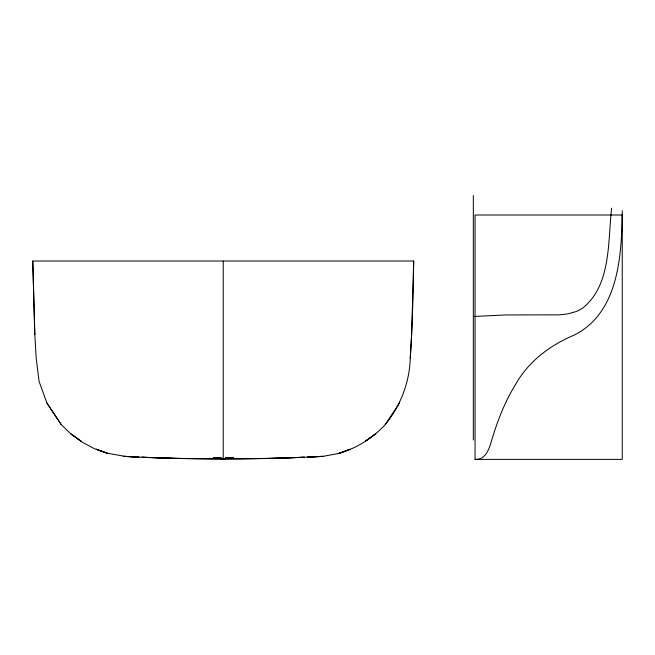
<?xml version="1.0" encoding="UTF-8"?>
<svg xmlns="http://www.w3.org/2000/svg" width="655" height="655" viewBox="0 0 655 655"><rect width="100%" height="100%" fill="white"/><g stroke="black" fill="none" stroke-linecap="round" stroke-linejoin="round"><path stroke-width="0.98" d="M34.838 334.648L32.766 261.034L413.69 261.034C413.19 293.424 412.396 325.813 410.259 358.146C409.555 382.536 400.516 405.715 385.206 424.636C372.507 438.334 356.164 448.56 338.16 453.596L323.103 456.322L307.498 457.247L323.103 456.322M413.682 261.034L411.692 333.583L410.259 358.146M622.25 210.722C621.677 254.558 619.18 312.279 574.443 334.975C550.593 344.988 528.986 360.905 516.001 383.707C505.152 401.089 497.661 420.313 491.807 439.882C489.424 448.135 485.879 460.187 475.055 459.384L475.055 215.004L622.25 215.004L622.25 459.384L475.055 459.384M611.664 208.184C607.684 241.089 611.565 284.54 583.032 307.825A36.344 36.344 0 0 1 575.671 311.69L567.729 313.884L559.034 314.85L505.537 314.957L474.335 316.447M385.206 424.636L399.493 403.136M375.782 433.7L365.285 441.233L374.685 434.552M339.609 453.137L350.22 449.191L338.16 453.596M224.657 458.909L229.864 457.689L223.879 458.721M224.78 458.574L231.084 457.567L224.206 458.623L232.05 457.509L225.189 458.263M321.433 456.355C256.064 459.851 190.392 459.851 125.023 456.355L106.839 453.137L94.672 448.839L82.252 442.199L70.674 433.7L61.251 424.636L46.955 403.136L39.079 381.439L36.197 358.146L34.764 333.583L32.766 261.034M225.214 458.369L233.172 458.017L225.214 458.303M269.991 458.467L304.378 457.264C250.292 459.36 196.156 459.36 142.078 457.264L176.465 458.467M221.234 458.369L213.284 458.017L221.234 458.303L214.406 457.509L222.25 458.639L215.372 457.567L222.577 458.721L216.592 457.689L221.799 458.909M123.353 456.322L138.958 457.247L125.023 456.355M221.333 458.222L213.743 457.542L221.333 458.287M108.288 453.596L96.236 449.191L106.839 453.137M71.772 434.552L81.171 441.233L70.674 433.7M46.955 403.136L61.251 424.636M473.328 195.616L473.328 439.996M223.224 261.034L223.224 459.163M232.705 457.542L227.965 458.009L232.705 457.542M233.082 457.649L225.197 458.238L233.082 457.649M221.259 458.23L213.374 457.649L221.259 458.238"/></g></svg>
